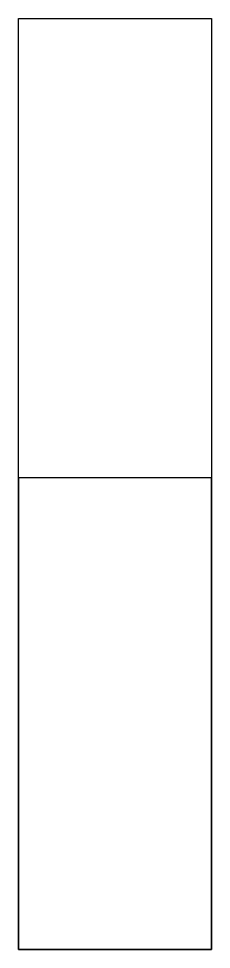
# Model space of a CAD drawing. Header units: millimetres. Extents: x -26 to -21, y -66.1 to -42.
import ezdxf

# ---------------------------------------------------------------- set-up
doc = ezdxf.new("R2010")
doc.units = ezdxf.units.MM
doc.layers.get('0').update_dxf_attribs({"linetype": 'CONTINUOUS'})

msp = doc.modelspace()

# ---------------------------------------------------------------- linework, layer by layer
for points in [[(-20.998, -66.114), (-25.998, -66.114), (-25.998, -42), (-20.998, -42)], [(-25.998, -66.114), (-20.998, -66.114), (-20.998, -53.893), (-25.998, -53.893)]]:
    msp.add_lwpolyline(points, close=True)

doc.saveas('drawing.dxf')
